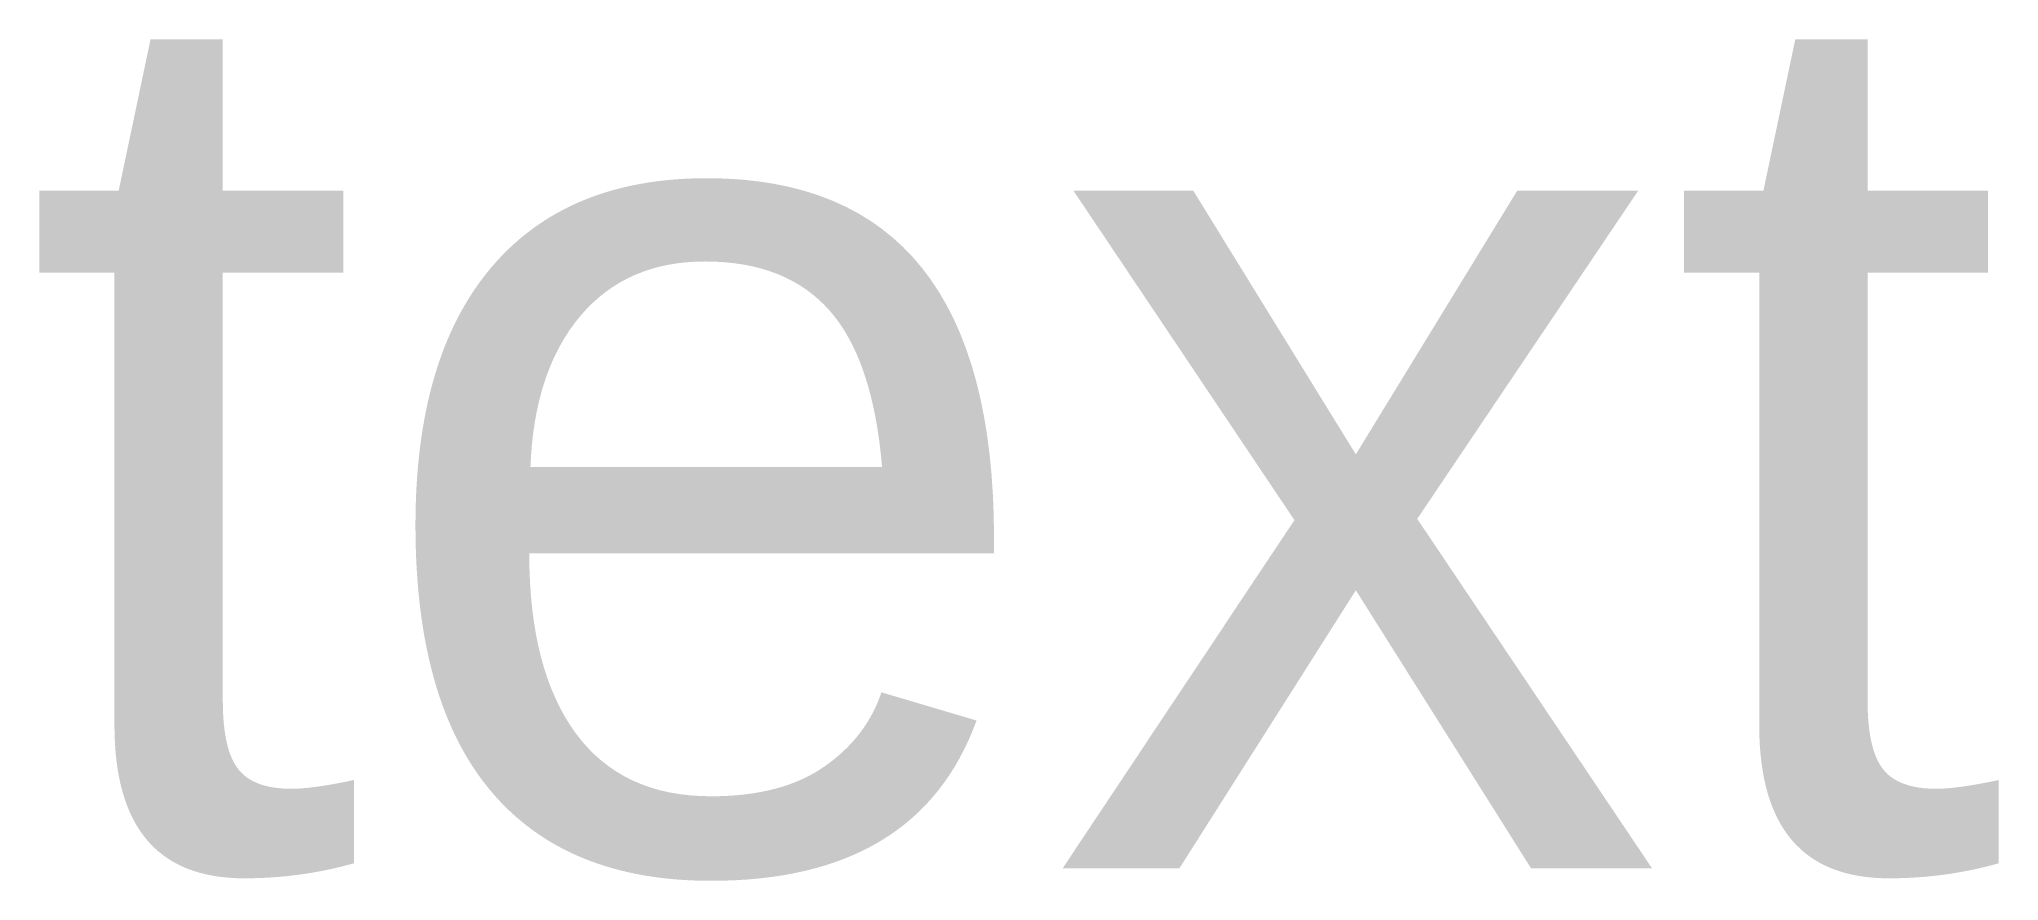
# Model space of a CAD drawing. Header units: millimetres. Extents: x 0.04 to 4.48, y -2.03 to -0.12.
import ezdxf

# ---------------------------------------------------------------- set-up
doc = ezdxf.new("R2010")
doc.units = ezdxf.units.MM
doc.layers.get('0').update_dxf_attribs({"lineweight": 25, "true_color": 0xffffff})
doc.styles.add('textstyle0', font='')
doc.styles.get('textstyle0').set_extended_font_data('Arial')

msp = doc.modelspace()

# ---------------------------------------------------------------- texts
at = {"insert": (0, 0), "char_height": 2, "attachment_point": 1, "style": 'textstyle0'}
msp.add_mtext('text', dxfattribs=at)

doc.saveas('drawing.dxf')
